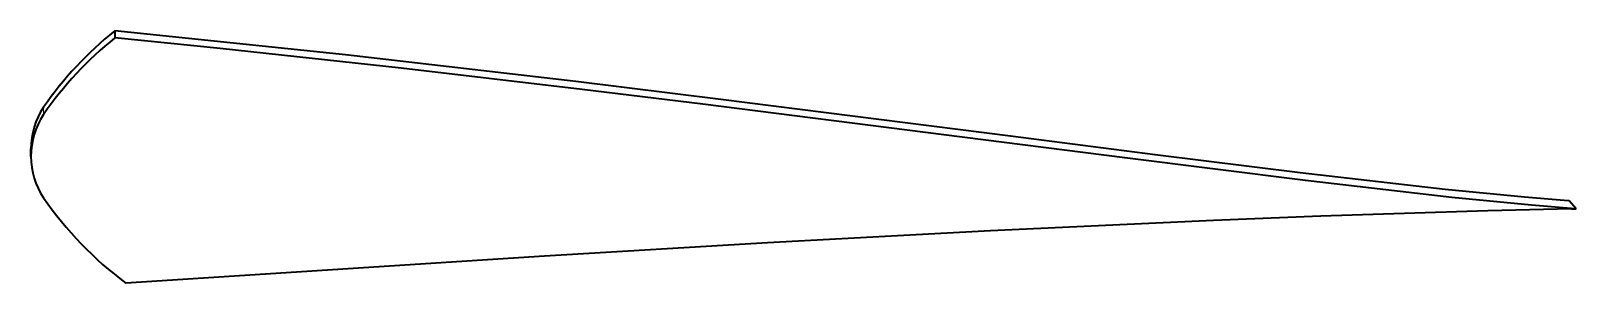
# Model space of a CAD drawing. Extents: x 180 to 240, y -28 to 153.
# Drawn here: x 179.8 to 240.3, y 143.6 to 153.4 of the extents above.
import ezdxf

# ---------------------------------------------------------------- set-up
doc = ezdxf.new("R2010")
doc.units = 0

msp = doc.modelspace()

# ---------------------------------------------------------------- linework, layer by layer
at = {"color": 7, "lineweight": 35, "ltscale": 0.006741}
msp.add_line((183.06955, 153.435287), (183.073883, 153.165665), dxfattribs=at)
at = {"color": 7, "lineweight": 13, "ltscale": 0.007225}
msp.add_line((180.285034, 150.163239), (180.286896, 150.45224), dxfattribs=at)
at = {"color": 7, "lineweight": 35, "ltscale": 0.007284}
msp.add_line((179.790436, 148.529236), (179.78952, 148.820587), dxfattribs=at)
at = {"color": 7, "lineweight": 35, "ltscale": 0.004848}
msp.add_line((240.000458, 146.79538), (239.807037, 146.809219), dxfattribs=at)
at = {"color": 7, "lineweight": 35, "ltscale": 0.010459}
msp.add_line((240.273438, 146.478348), (240.000458, 146.79538), dxfattribs=at)
at = {"color": 7, "lineweight": 35, "ltscale": 0.004868}
msp.add_line((240.273438, 146.478348), (240.079224, 146.492294), dxfattribs=at)
at = {"color": 7, "lineweight": 35, "ltscale": 0.004491}
msp.add_line((240.093811, 146.475739), (240.273438, 146.478348), dxfattribs=at)
at = {"color": 7, "lineweight": 35}
for points in [[(239.807037, 146.809219), (238.254181, 146.934097), (235.15329, 147.238495), (229.474335, 147.891083), (223.801941, 148.595688), (218.13208, 149.319824), (206.79126, 150.759521), (201.117706, 151.454041), (192.099152, 152.495544), (183.06955, 153.435287)], [(240.079224, 146.492294), (238.523132, 146.617859), (235.415833, 146.923676), (229.683441, 147.584106), (222.605042, 148.469452), (215.529633, 149.37738), (206.094788, 150.572205), (201.373383, 151.150375), (194.288269, 151.97966), (187.196472, 152.749756), (183.073883, 153.165665)], [(240.093811, 146.475739), (236.823364, 146.399643), (230.284088, 146.188507), (226.081329, 146.023285), (217.347443, 145.618942), (208.61673, 145.151154), (199.888733, 144.635742), (183.504395, 143.578735)]]:
    msp.add_lwpolyline(points, dxfattribs=at)
for centre, radius, start, end in [((191.790405, 142.266891), 13.955093, 128.651886, 145.537521), ((191.860199, 142.44014), 14.07666, 128.642406, 145.305403), ((182.653931, 148.84079), 2.864014, 145.753109, 180.403891), ((182.676147, 148.549347), 2.885316, 145.982248, 180.398905), ((182.675018, 148.527466), 2.884168, 179.964843, 214.024528), ((191.843353, 154.856064), 14.024811, 214.494417, 233.519213)]:
    msp.add_arc(centre, radius, start, end, dxfattribs=at)

doc.saveas('drawing.dxf')
